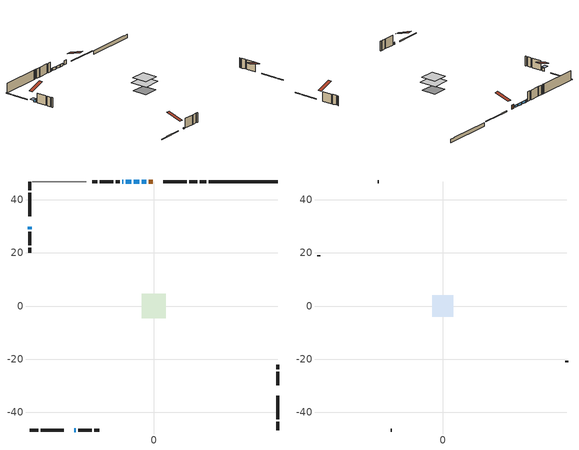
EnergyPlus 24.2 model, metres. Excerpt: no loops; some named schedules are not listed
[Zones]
conditioned space
 floor adiabatic (AdiabaticFloorConstruction): -4.52,-4.52 -4.52,4.52 4.52,4.52 4.52,-4.52 z2.75
 floor foundation (Slab1 construction): -3.73,-3.73 -3.73,3.73 3.73,3.73 3.73,-3.73 z-1.52
 wall outside (RimJoist2 construction): 16.4,46.58 13.27,46.58 / -46.58,-46.58 -43.45,-46.58 / -46.58,46.58 -46.58,43.45 / 46.58,-46.58 46.58,-43.45 z0.31:0.61
 wall outside (RimJoist3 construction): 12.34,46.58 3.56,46.58 / -42.52,-46.58 -33.73,-46.58 / -46.58,42.52 -46.58,33.73 / 46.58,-42.52 46.58,-33.73 z0.31:0.61
 wall outside (AdiabaticWallConstruction 1): -0.33,46.58 -1.97,46.58 z0.31:2.34
 wall outside (AdiabaticWallConstruction): -29.85,-46.58 -29.24,-46.58 z0.31:0.72; -2.9,46.58 -4.46,46.58 / -5.39,46.58 -7.48,46.58 / -8.41,46.58 -10.5,46.58 / -11.43,46.58 -11.84,46.58 z0.31:1.53; -46.58,29.85 -46.58,28.78 z0.31:1.81
 wall outside (Wall2 construction): -15.22,46.58 -20.3,46.58 / -28.31,-46.58 -23.24,-46.58 / -46.58,27.85 -46.58,22.78 / 46.58,-29.85 46.58,-24.77 z0.31:5.19
 wall outside (Wall3 construction): -21.22,46.58 -23.08,46.58 / -22.31,-46.58 -20.45,-46.58 / -46.58,21.85 -46.58,20 / 46.58,-23.84 46.58,-21.99 z0.31:5.19
 wall foundation (FoundationWall1 construction): 20.67,46.58,-1.52 20.67,46.58,0.31 43.99,46.58,0.31 43.99,46.58,0.12 46.58,46.58,0.12 46.58,46.58,-1.52
 wall othersidecoefficients (RimJoist1 construction): 19.74,46.58 17.33,46.58 z0.31:0.61
 wall othersidecoefficients (Wall1 construction): -12.76,46.58 -14.29,46.58 z0.31:5.19
 wall adiabatic (Wall5 construction): -25.39,46.58 -45.65,46.58 z0.31:5.19
 window (WindowConstruction): -29.85,-46.58 -29.24,-46.58 z0.31:0.72
 window (WindowConstruction 1): -2.9,46.58 -4.46,46.58 z0.31:1.53
 window (WindowConstruction 2): -5.39,46.58 -7.48,46.58 z0.31:1.53
 window (WindowConstruction 3): -46.58,29.85 -46.58,28.78 z0.31:1.81
 window (WindowConstruction 4): -8.41,46.58 -10.5,46.58 z0.31:1.53
 window (WindowConstruction 5): -11.43,46.58 -11.83,46.58 z0.31:1.53
 door (Door): -0.33,46.58 -1.97,46.58 z0.31:2.34
 ceiling adiabatic (AdiabaticFloorConstruction): 4.52,-4.52 4.52,4.52 -4.52,4.52 -4.52,-4.52 z2.75
attic - vented
 floor to conditioned space (Floor1 construction Reversed): -3.94,-3.94 -3.94,3.94 3.94,3.94 3.94,-3.94 z5.19
 wall outside (Wall4 construction): -24.01,46.58 -24.46,46.58 / -19.52,-46.58 -19.07,-46.58 / -46.58,19.07 -46.58,18.61 / 46.58,-21.06 46.58,-20.61 z0.31:5.19
 roof outside (Roof1 construction): 0.6,46.58,5.19 0.6,38.9,7.75 2.63,38.9,7.75 2.63,46.58,5.19; -30.78,-46.58,5.19 -30.78,-38.9,7.75 -32.8,-38.9,7.75 -32.8,-46.58,5.19; -46.58,30.78,5.19 -38.9,30.78,7.75 -38.9,32.8,7.75 -46.58,32.8,5.19; 46.58,-30.78,5.19 38.9,-30.78,7.75 38.9,-32.8,7.75 46.58,-32.8,5.19
shading: -28.94,-46.58 -30.15,-46.58 -30.15,-46.98 -28.94,-46.98 z1.01; -46.58,28.38 -46.58,30.25 -49.02,30.25 -49.02,28.38 z2.21
[Building]
Building 1: Terrain=Suburbs
[Site:Location]
London AP_ON: Latitude {deg}=43.03; Longitude {deg}=-81.15; Time Zone {hr}=-5; Elevation {m}=278; Keep Site Location Information=Yes
[Site:GroundTemperature:Shallow]
3.98693, 1.93205, 1.76749, 2.74264, 6.6573, 10.5537, 13.9317, 16.0716, 16.2534, 14.513, 11.2211, 7.44421
[Site:WaterMainsTemperature]
Calculation Method=Schedule; Temperature Schedule=mains temperature schedule
[Material] Roughness=Rough; Thermal Absorptance=0.9
Name | Thickness {m} | Conductivity {W/m-K} | Density {kg/m3} | Specific Heat {J/kg-K} | Solar Absorptance | Visible Absorptance
asphalt or fiberglass shingles | 0.00635 | 0.162714 | 1121.4 | 1465.45 | 0.4 | 0.4
ceiling stud and cavity | 0.1397 | 0.0800577 | 65.682 | 1177.47 | 0.7 | 0.7
concrete 4.0 in. | 0.1016 | 1.803125 | 2242.8 | 837.4 | 0.7 | 0.7
concrete 8.0 in. | 0.2032 | 1.803125 | 2242.8 | 837.4 | 0.7 | 0.7
door material | 0.04445 | 0.053851 | 512.64 | 1214.23 | 0.7 | 0.7
exterior vertical ins | 0.0477883 | 0.029427 | 32.04 | 1214.23 | 0.7 | 0.7
floor covering | 0.0127 | 0.0433444 | 54.468 | 1339.84 | 0.6 | 0.6
floor rigid ins; wall rigid ins | 0.512978 | 0.029427 | 32.04 | 1214.23 | 0.7 | 0.7
floor stud and cavity | 0.1397 | 1.75129 | 37.0049 | 1207.88 | 0.7 | 0.7
furniture material conditioned space 1 | 0.1524 | 0.115458 | 640.8 | 1214.23 | 0.6 | 0.6
gypsum board | 0.0127 | 0.160291 | 801 | 837.4 | 0.6 | 0.6
gypsum board 1 | 0.0127 | 0.160291 | 801 | 837.4 | 0.7 | 0.7
osb sheathing 0.5 in. | 0.0127 | 0.115458 | 512.64 | 1214.23 | 0.4 | 0.4
osb sheathing 0.5 in. 1 | 0.0127 | 0.115458 | 512.64 | 1214.23 | 0.7 | 0.7
osb sheathing 0.75 in. | 0.01905 | 0.115458 | 512.64 | 1214.23 | 0.7 | 0.7
osb sheathing 2.0 in. | 0.0508 | 0.115458 | 512.64 | 1214.23 | 0.7 | 0.7
rim joist rigid ins | 0.051816 | 0.029427 | 32.04 | 1214.23 | 0.7 | 0.7
rim joist stud and cavity | 0.0508 | 0.146447 | 50.32683 | 1063.81 | 0.7 | 0.7
rim joist stud and cavity 1 | 0.0508 | 0.172285 | 50.32683 | 1063.81 | 0.6 | 0.6
rim joist stud and cavity 2 | 0.0508 | 0.209696 | 125.044 | 1163.47 | 0.6 | 0.6
wall stud and cavity | 0.1397 | 0.114067 | 139.0536 | 1170.24 | 0.7 | 0.7
wall stud and cavity 1 | 0.1397 | 0.115486 | 139.0536 | 1170.24 | 0.7 | 0.7
wall stud and cavity 2 | 0.1397 | 0.119306 | 139.0536 | 1170.24 | 0.7 | 0.7
wall stud and cavity 3 | 0.0889 | 6.1454 | 50.32683 | 1063.81 | 0.6 | 0.6
wall stud and cavity 4 | 0.1397 | 0.101775 | 139.0536 | 1170.24 | 0.7 | 0.7
wall stud and cavity 5 | 0.0889 | 0.380278 | 52.3479 | 1209.89 | 0.7 | 0.7
wall stud and cavity 6 | 0.0889 | 0.391764 | 83.0341 | 1211.67 | 0.7 | 0.7
wood siding | 0.0254 | 0.102417 | 544.68 | 1172.36 | 0.4 | 0.4
wood siding 1 | 0.00254 | 0.102417 | 544.68 | 1172.36 | 0.4 | 0.4
wood siding 2; wood siding 3; wood siding 4 | 0.0254 | 0.102417 | 544.68 | 1172.36 | 0.7 | 0.7
[WindowMaterial:SimpleGlazingSystem]
Name | U-Factor {W/m2-K} | Solar Heat Gain Coefficient
WindowMaterial | 2.99855 | 0.08
WindowMaterial 1 | 2.87647 | 0.1
WindowMaterial 2 | 2.84638 | 0.1
WindowMaterial 3 | 2.81742 | 0.11
WindowMaterial 4 | 3.07123 | 0.28
[Construction]
AdiabaticFloorConstruction: floor stud and cavity, floor rigid ins, osb sheathing 0.75 in., floor covering
AdiabaticWallConstruction: wood siding 3, wall rigid ins, wall stud and cavity 5, gypsum board
AdiabaticWallConstruction 1: wood siding 4, wall rigid ins, wall stud and cavity 5, gypsum board
Door: door material
Floor1 construction Reversed: gypsum board, ceiling stud and cavity
FoundationWall1 construction: concrete 8.0 in., gypsum board 1
furniture construction conditioned space 1: furniture material conditioned space 1
PartitionWallConstruction: gypsum board, wall stud and cavity 6, gypsum board
RimJoist1 construction: rim joist stud and cavity
RimJoist2 construction: wood siding 2, rim joist stud and cavity 1
RimJoist3 construction: wood siding 2, rim joist rigid ins, osb sheathing 2.0 in., rim joist stud and cavity 2
Roof1 construction: asphalt or fiberglass shingles
Slab1 construction: concrete 4.0 in.
Wall1 construction: osb sheathing 0.5 in., wall stud and cavity, gypsum board
Wall2 construction: wood siding, osb sheathing 0.5 in. 1, wall stud and cavity 1, gypsum board
Wall3 construction: wood siding, osb sheathing 0.5 in. 1, wall stud and cavity 2, gypsum board
Wall4 construction: wood siding 1, wall stud and cavity 3
Wall5 construction: osb sheathing 0.5 in., wall stud and cavity 4, gypsum board
WindowConstruction: WindowMaterial
WindowConstruction 1: WindowMaterial 1
WindowConstruction 2; WindowConstruction 4: WindowMaterial 2
WindowConstruction 3: WindowMaterial 3
WindowConstruction 5: WindowMaterial 4
[Zone] Multiplier=1; Part of Total Floor Area=Yes
Name | Volume {m3}
attic - vented | 25.8856
conditioned space | 320.9
[Space]
Name | Zone | Volume {m3}
attic - vented 1 | attic - vented | 25.8856
conditioned space 1 | conditioned space | 320.9
[ZoneInfiltration:EffectiveLeakageArea]
infil attic - vented 1: Zone or Space=attic - vented 1; Schedule=Always On Discrete; Effective Air Leakage Area {cm2}=2716.36; Stack Coefficient=0.000517252; Wind Coefficient=1.53664e-05
[ZoneMixing]
whole house fan mix: Zone or Space=attic - vented; Schedule=Always On Continuous; Design Flow Rate Calculation Method=Flow/Zone; Design Flow Rate {m3/s}=0; Source Zone or Space=conditioned space
[SurfaceProperty:OtherSideCoefficients]
other non-freezing space: Combined Convective/Radiative Film Coefficient {W/m2-K}=8.35; Constant Temperature Coefficient=1; External Dry-Bulb Temperature Coefficient=0; Ground Temperature Coefficient=0; Wind Speed Coefficient=0; Zone Air Temperature Coefficient=0; Constant Temperature Schedule=other non-freezing space; Previous Other Side Temperature Coefficient=0
[SurfaceProperty:ExposedFoundationPerimeter]
Slab1: Exposed Perimeter Calculation Method=TotalExposedPerimeter; Total Exposed Perimeter {m}=25.908
[InternalMass] Zone or ZoneList=conditioned space; Space or SpaceList=conditioned space 1
Name | Construction | Surface Area {m2}
furniture mass conditioned space 1 | furniture construction conditioned space 1 | 54.96
partition wall mass | PartitionWallConstruction | 137.4
[Lights]
interior lighting: Zone or ZoneList or Space or SpaceList=conditioned space 1; Schedule=interior lighting schedule; Design Level Calculation Method=LightingLevel; Lighting Level {W}=343.2; Return Air Fraction=0; Fraction Radiant=0.6; Fraction Visible=0.2; Fraction Replaceable=1
[People]
occupants: Zone or ZoneList or Space or SpaceList=conditioned space 1; Number of People Schedule=occupants schedule; Number of People Calculation Method=People; Number of People=3; Fraction Radiant=0.314171; Sensible Heat Fraction=0.56303; Activity Level Schedule=occupants activity schedule; Carbon Dioxide Generation Rate {m3/s-W}=0; Enable ASHRAE 55 Comfort Warnings=No; Mean Radiant Temperature Calculation Type=EnclosureAveraged
[ElectricEquipment] Zone or ZoneList or Space or SpaceList=conditioned space 1; Design Level Calculation Method=EquipmentLevel
Name | Schedule | Design Level {W} | Fraction Latent | Fraction Radiant | Fraction Lost
clothes dryer | clothes dryer schedule | 140.772 | 0.015 | 0.081 | 0.85
clothes washer | clothes washer schedule | 32.1985 | 0.03 | 0.162 | 0.7
cooking range | cooking range schedule | 208.969 | 0.08 | 0.432 | 0.2
dishwasher | dishwasher schedule | 66.8632 | 0.3 | 0.18 | 0.4
fridge | fridge schedule | 72.9452 | 0 | 0.6 | 0
mech vent house fan | mech vent house fan schedule | 0 | 0 | 0 | 1
mech vent house fan cfis | mech vent house fan cfis schedule | 0 | 0 | 0 | 0
misc plug loads | misc plug loads schedule | 494.7 | 0.045 | 0.513 | 0.1
whole house fan | Always On Discrete | 0 | 0 | 0 | 1
[OtherEquipment] Zone or ZoneList or Space or SpaceList=conditioned space 1; Design Level Calculation Method=EquipmentLevel
Name | Fuel Type | Schedule | Design Level {W} | Fraction Latent | Fraction Radiant | Fraction Lost
clothes dryer 1 | Electricity | clothes dryer schedule | 0 | 0.015 | 0.081 | 0.85
cooking range 1 | Electricity | cooking range schedule | 0 | 0.08 | 0.432 | 0.2
general water use latent | None | general water use schedule | 59.3978 | 1 | 0 | 0
general water use sensible | None | general water use schedule | -58.539 | 0 | 0.6 | 0
mech vent house fan latent load | None | Always On Discrete | 0 | 1 | 0 | 0
mech vent house fan sensible load | None | Always On Discrete | 0 | 0 | 0 | 0
water heater energy adjustment1 | NaturalGas | Always On Discrete | 0.01 | 0 | 0 | 1
[ZoneInfiltration:DesignFlowRate] Zone or ZoneList or Space or SpaceList=conditioned space 1; Schedule=Always On Discrete; Design Flow Rate Calculation Method=Flow/Zone; Design Flow Rate {m3/s}=0
infil flow; natural vent flow; whole house fan flow
[AvailabilityManager:Scheduled]
furnace airloop Availability Manager: Schedule=Always On Discrete
[Foundation:Kiva]
Foundation Kiva 1: Initial Indoor Air Temperature {C}=18; Wall Height Above Grade {m}=0.309982; Wall Depth Below Slab {m}=0.2032; Custom Block Material Name 1=exterior vertical ins; Custom Block Depth 1 {m}=1.82999; Custom Block X Position 1 {m}=0.2159; Custom Block Z Position 1 {m}=0
[Foundation:Kiva:Settings]
Soil Conductivity {W/m-K}=0.849921; Soil Density {kg/m3}=1842.3; Soil Specific Heat {J/kg-K}=418.7; Ground Solar Absorptivity=0.9; Ground Thermal Absorptivity=0.9; Ground Surface Roughness {m}=0.03; Far-Field Width {m}=40; Deep-Ground Boundary Condition=ZeroFlux; Deep-Ground Depth {m}=40; Minimum Cell Dimension {m}=0.2; Maximum Cell Growth Coefficient=3; Simulation Timestep=Timestep
[Exterior:Lights]
exterior lighting: Schedule=exterior lighting schedule; Design Level {W}=75.6
[EnergyManagementSystem:GlobalVariable]
furnace_airloop_Fan_RTF
infil_program_Qfan
infil_program_Qinf
natural_vent_program_Qnv
natural_vent_program_Qwhf
[EnergyManagementSystem:Sensor]
Name | Output:Variable or Output:Meter Index Key | Output:Variable or Output:Meter
airflow_gain | infil flow | Infiltration Sensible Heat Gain Energy
airflow_gain_1 | natural vent flow | Infiltration Sensible Heat Gain Energy
airflow_gain_2 | whole house fan flow | Infiltration Sensible Heat Gain Energy
airflow_loss | infil flow | Infiltration Sensible Heat Loss Energy
airflow_loss_1 | natural vent flow | Infiltration Sensible Heat Loss Energy
airflow_loss_2 | whole house fan flow | Infiltration Sensible Heat Loss Energy
clg_load_cond |  | Cooling:EnergyTransfer:Zone:CONDITIONED SPACE
clg_sp_s; clg_sp_s_1 | cooling setpoint | Schedule Value
clothes_dryer_exhaust_0_sch_s | clothes dryer exhaust 0 schedule | Schedule Value
cool_season | cooling season schedule | Schedule Value
htg_load_cond |  | Heating:EnergyTransfer:Zone:CONDITIONED SPACE
htg_sp_s; htg_sp_s_1 | heating setpoint | Schedule Value
ig_ee_conv | clothes dryer | Electric Equipment Convective Heating Energy
ig_ee_conv_2 | cooking range | Electric Equipment Convective Heating Energy
ig_ee_conv_4 | fridge | Electric Equipment Convective Heating Energy
ig_ee_conv_5 | misc plug loads | Electric Equipment Convective Heating Energy
ig_ee_conv_6 | whole house fan | Electric Equipment Convective Heating Energy
ig_ee_rad | clothes dryer | Electric Equipment Radiant Heating Energy
ig_ee_rad_2 | cooking range | Electric Equipment Radiant Heating Energy
ig_ee_rad_4 | fridge | Electric Equipment Radiant Heating Energy
ig_ee_rad_5 | misc plug loads | Electric Equipment Radiant Heating Energy
ig_ee_rad_6 | whole house fan | Electric Equipment Radiant Heating Energy
ig_lgt_conv | interior lighting | Lights Convective Heating Energy
ig_lgt_rad | interior lighting | Lights Radiant Heating Energy
ig_lgt_vis | interior lighting | Lights Visible Radiation Heating Energy
ig_oe_conv | clothes dryer 1 | Other Equipment Convective Heating Energy
ig_oe_conv_1 | cooking range 1 | Other Equipment Convective Heating Energy
ig_oe_conv_2 | general water use latent | Other Equipment Convective Heating Energy
ig_oe_conv_3 | general water use sensible | Other Equipment Convective Heating Energy
ig_oe_conv_4 | water heater energy adjustment1 | Other Equipment Convective Heating Energy
ig_oe_rad | clothes dryer 1 | Other Equipment Radiant Heating Energy
ig_oe_rad_1 | cooking range 1 | Other Equipment Radiant Heating Energy
ig_oe_rad_2 | general water use latent | Other Equipment Radiant Heating Energy
ig_oe_rad_3 | general water use sensible | Other Equipment Radiant Heating Energy
ig_oe_rad_4 | water heater energy adjustment1 | Other Equipment Radiant Heating Energy
ig_ppl_conv | occupants | People Convective Heating Energy
ig_ppl_rad | occupants | People Radiant Heating Energy
im_conv | furniture mass conditioned space 1 | Surface Inside Face Convection Heat Gain Energy
im_conv_1 | partition wall mass | Surface Inside Face Convection Heat Gain Energy
im_ig | furniture mass conditioned space 1 | Surface Inside Face Internal Gains Radiation Heat Gain Energy
im_ig_1 | partition wall mass | Surface Inside Face Internal Gains Radiation Heat Gain Energy
im_lgt | furniture mass conditioned space 1 | Surface Inside Face Lights Radiation Heat Gain Energy
im_lgt_1 | partition wall mass | Surface Inside Face Lights Radiation Heat Gain Energy
im_sol | furniture mass conditioned space 1 | Surface Inside Face Solar Radiation Heat Gain Energy
im_sol_1 | partition wall mass | Surface Inside Face Solar Radiation Heat Gain Energy
im_surf | furniture mass conditioned space 1 | Surface Inside Face Net Surface Thermal Radiation Heat Gain Energy
im_surf_1 | partition wall mass | Surface Inside Face Net Surface Thermal Radiation Heat Gain Energy
mv_conv | mech vent house fan | Electric Equipment Convective Heating Energy
mv_conv_1 | mech vent house fan cfis | Electric Equipment Convective Heating Energy
mv_conv_2 | mech vent house fan latent load | Other Equipment Convective Heating Energy
mv_conv_3 | mech vent house fan sensible load | Other Equipment Convective Heating Energy
mv_rad | mech vent house fan | Electric Equipment Radiant Heating Energy
mv_rad_1 | mech vent house fan cfis | Electric Equipment Radiant Heating Energy
mv_rad_2 | mech vent house fan latent load | Other Equipment Radiant Heating Energy
mv_rad_3 | mech vent house fan sensible load | Other Equipment Radiant Heating Energy
natural_vent_s | natural vent schedule | Schedule Value
oa_temp |  | Site Outdoor Air Drybulb Temperature
out_pb_s |  | Site Outdoor Air Barometric Pressure
out_wt_s |  | Site Outdoor Air Humidity Ratio
site_vw_s |  | Site Wind Speed
ss_back_out | Window1 | Surface Window Shortwave from Zone Back Out Window Heat Transfer Rate
ss_back_out_1 | Window2 | Surface Window Shortwave from Zone Back Out Window Heat Transfer Rate
ss_back_out_2 | Window4 | Surface Window Shortwave from Zone Back Out Window Heat Transfer Rate
ss_back_out_3 | Window6 | Surface Window Shortwave from Zone Back Out Window Heat Transfer Rate
ss_back_out_4 | Window7 | Surface Window Shortwave from Zone Back Out Window Heat Transfer Rate
ss_back_out_5 | Window9 | Surface Window Shortwave from Zone Back Out Window Heat Transfer Rate
ss_conv | Door1 | Surface Inside Face Convection Heat Gain Energy
ss_conv_1 | Window1 | Surface Inside Face Convection Heat Gain Energy
ss_conv_2 | Window2 | Surface Inside Face Convection Heat Gain Energy
ss_conv_3 | Window4 | Surface Inside Face Convection Heat Gain Energy
ss_conv_4 | Window6 | Surface Inside Face Convection Heat Gain Energy
ss_conv_5 | Window7 | Surface Inside Face Convection Heat Gain Energy
ss_conv_6 | Window9 | Surface Inside Face Convection Heat Gain Energy
ss_ig | Door1 | Surface Inside Face Internal Gains Radiation Heat Gain Energy
ss_ig_1 | Window1 | Surface Inside Face Internal Gains Radiation Heat Gain Energy
ss_ig_2 | Window2 | Surface Inside Face Internal Gains Radiation Heat Gain Energy
ss_ig_3 | Window4 | Surface Inside Face Internal Gains Radiation Heat Gain Energy
ss_ig_4 | Window6 | Surface Inside Face Internal Gains Radiation Heat Gain Energy
ss_ig_5 | Window7 | Surface Inside Face Internal Gains Radiation Heat Gain Energy
ss_ig_6 | Window9 | Surface Inside Face Internal Gains Radiation Heat Gain Energy
ss_lgt | Door1 | Surface Inside Face Lights Radiation Heat Gain Energy
ss_sol | Door1 | Surface Inside Face Solar Radiation Heat Gain Energy
ss_surf | Door1 | Surface Inside Face Net Surface Thermal Radiation Heat Gain Energy
ss_surf_1 | Window1 | Surface Inside Face Net Surface Thermal Radiation Heat Gain Energy
ss_surf_2 | Window2 | Surface Inside Face Net Surface Thermal Radiation Heat Gain Energy
ss_surf_3 | Window4 | Surface Inside Face Net Surface Thermal Radiation Heat Gain Energy
ss_surf_4 | Window6 | Surface Inside Face Net Surface Thermal Radiation Heat Gain Energy
ss_surf_5 | Window7 | Surface Inside Face Net Surface Thermal Radiation Heat Gain Energy
ss_surf_6 | Window9 | Surface Inside Face Net Surface Thermal Radiation Heat Gain Energy
ss_trans_in | Window1 | Surface Window Transmitted Solar Radiation Rate
ss_trans_in_1 | Window2 | Surface Window Transmitted Solar Radiation Rate
ss_trans_in_2 | Window4 | Surface Window Transmitted Solar Radiation Rate
ss_trans_in_3 | Window6 | Surface Window Transmitted Solar Radiation Rate
ss_trans_in_4 | Window7 | Surface Window Transmitted Solar Radiation Rate
ss_trans_in_5 | Window9 | Surface Window Transmitted Solar Radiation Rate
ss_trans_out | Window1 | Surface Inside Face Initial Transmitted Diffuse Transmitted Out Window Solar Radiation Rate
ss_trans_out_1 | Window2 | Surface Inside Face Initial Transmitted Diffuse Transmitted Out Window Solar Radiation Rate
ss_trans_out_2 | Window4 | Surface Inside Face Initial Transmitted Diffuse Transmitted Out Window Solar Radiation Rate
ss_trans_out_3 | Window6 | Surface Inside Face Initial Transmitted Diffuse Transmitted Out Window Solar Radiation Rate
ss_trans_out_4 | Window7 | Surface Inside Face Initial Transmitted Diffuse Transmitted Out Window Solar Radiation Rate
ss_trans_out_5 | Window9 | Surface Inside Face Initial Transmitted Diffuse Transmitted Out Window Solar Radiation Rate
s_conv | Floor1 | Surface Inside Face Convection Heat Gain Energy
s_conv_1 | FoundationWall1 | Surface Inside Face Convection Heat Gain Energy
s_conv_10 | RimJoist3:180 | Surface Inside Face Convection Heat Gain Energy
s_conv_11 | RimJoist3:270 | Surface Inside Face Convection Heat Gain Energy
s_conv_12 | RimJoist3:90 | Surface Inside Face Convection Heat Gain Energy
s_conv_13 | Slab1 | Surface Inside Face Convection Heat Gain Energy
s_conv_14 | Wall1 | Surface Inside Face Convection Heat Gain Energy
s_conv_15 | Wall2:0 | Surface Inside Face Convection Heat Gain Energy
s_conv_16 | Wall2:180 | Surface Inside Face Convection Heat Gain Energy
s_conv_17 | Wall2:270 | Surface Inside Face Convection Heat Gain Energy
s_conv_18 | Wall2:90 | Surface Inside Face Convection Heat Gain Energy
s_conv_19 | Wall3:0 | Surface Inside Face Convection Heat Gain Energy
s_conv_2 | inferred conditioned ceiling | Surface Inside Face Convection Heat Gain Energy
s_conv_20 | Wall3:180 | Surface Inside Face Convection Heat Gain Energy
s_conv_21 | Wall3:270 | Surface Inside Face Convection Heat Gain Energy
s_conv_22 | Wall3:90 | Surface Inside Face Convection Heat Gain Energy
s_conv_23 | Wall5 | Surface Inside Face Convection Heat Gain Energy
s_conv_3 | inferred conditioned floor | Surface Inside Face Convection Heat Gain Energy
s_conv_4 | RimJoist1 | Surface Inside Face Convection Heat Gain Energy
s_conv_5 | RimJoist2:0 | Surface Inside Face Convection Heat Gain Energy
s_conv_6 | RimJoist2:180 | Surface Inside Face Convection Heat Gain Energy
s_conv_7 | RimJoist2:270 | Surface Inside Face Convection Heat Gain Energy
s_conv_8 | RimJoist2:90 | Surface Inside Face Convection Heat Gain Energy
s_conv_9 | RimJoist3:0 | Surface Inside Face Convection Heat Gain Energy
s_ig | Floor1 | Surface Inside Face Internal Gains Radiation Heat Gain Energy
s_ig_1 | FoundationWall1 | Surface Inside Face Internal Gains Radiation Heat Gain Energy
s_ig_10 | RimJoist3:180 | Surface Inside Face Internal Gains Radiation Heat Gain Energy
s_ig_11 | RimJoist3:270 | Surface Inside Face Internal Gains Radiation Heat Gain Energy
s_ig_12 | RimJoist3:90 | Surface Inside Face Internal Gains Radiation Heat Gain Energy
s_ig_13 | Slab1 | Surface Inside Face Internal Gains Radiation Heat Gain Energy
s_ig_14 | Wall1 | Surface Inside Face Internal Gains Radiation Heat Gain Energy
s_ig_15 | Wall2:0 | Surface Inside Face Internal Gains Radiation Heat Gain Energy
s_ig_16 | Wall2:180 | Surface Inside Face Internal Gains Radiation Heat Gain Energy
s_ig_17 | Wall2:270 | Surface Inside Face Internal Gains Radiation Heat Gain Energy
s_ig_18 | Wall2:90 | Surface Inside Face Internal Gains Radiation Heat Gain Energy
s_ig_19 | Wall3:0 | Surface Inside Face Internal Gains Radiation Heat Gain Energy
s_ig_2 | inferred conditioned ceiling | Surface Inside Face Internal Gains Radiation Heat Gain Energy
s_ig_20 | Wall3:180 | Surface Inside Face Internal Gains Radiation Heat Gain Energy
s_ig_21 | Wall3:270 | Surface Inside Face Internal Gains Radiation Heat Gain Energy
s_ig_22 | Wall3:90 | Surface Inside Face Internal Gains Radiation Heat Gain Energy
s_ig_23 | Wall5 | Surface Inside Face Internal Gains Radiation Heat Gain Energy
s_ig_3 | inferred conditioned floor | Surface Inside Face Internal Gains Radiation Heat Gain Energy
s_ig_4 | RimJoist1 | Surface Inside Face Internal Gains Radiation Heat Gain Energy
s_ig_5 | RimJoist2:0 | Surface Inside Face Internal Gains Radiation Heat Gain Energy
s_ig_6 | RimJoist2:180 | Surface Inside Face Internal Gains Radiation Heat Gain Energy
s_ig_7 | RimJoist2:270 | Surface Inside Face Internal Gains Radiation Heat Gain Energy
s_ig_8 | RimJoist2:90 | Surface Inside Face Internal Gains Radiation Heat Gain Energy
s_ig_9 | RimJoist3:0 | Surface Inside Face Internal Gains Radiation Heat Gain Energy
s_lgt | Floor1 | Surface Inside Face Lights Radiation Heat Gain Energy
s_lgt_1 | FoundationWall1 | Surface Inside Face Lights Radiation Heat Gain Energy
s_lgt_10 | RimJoist3:180 | Surface Inside Face Lights Radiation Heat Gain Energy
s_lgt_11 | RimJoist3:270 | Surface Inside Face Lights Radiation Heat Gain Energy
s_lgt_12 | RimJoist3:90 | Surface Inside Face Lights Radiation Heat Gain Energy
s_lgt_13 | Slab1 | Surface Inside Face Lights Radiation Heat Gain Energy
s_lgt_14 | Wall1 | Surface Inside Face Lights Radiation Heat Gain Energy
s_lgt_15 | Wall2:0 | Surface Inside Face Lights Radiation Heat Gain Energy
s_lgt_16 | Wall2:180 | Surface Inside Face Lights Radiation Heat Gain Energy
s_lgt_17 | Wall2:270 | Surface Inside Face Lights Radiation Heat Gain Energy
s_lgt_18 | Wall2:90 | Surface Inside Face Lights Radiation Heat Gain Energy
s_lgt_19 | Wall3:0 | Surface Inside Face Lights Radiation Heat Gain Energy
s_lgt_2 | inferred conditioned ceiling | Surface Inside Face Lights Radiation Heat Gain Energy
s_lgt_20 | Wall3:180 | Surface Inside Face Lights Radiation Heat Gain Energy
s_lgt_21 | Wall3:270 | Surface Inside Face Lights Radiation Heat Gain Energy
s_lgt_22 | Wall3:90 | Surface Inside Face Lights Radiation Heat Gain Energy
s_lgt_23 | Wall5 | Surface Inside Face Lights Radiation Heat Gain Energy
s_lgt_3 | inferred conditioned floor | Surface Inside Face Lights Radiation Heat Gain Energy
s_lgt_4 | RimJoist1 | Surface Inside Face Lights Radiation Heat Gain Energy
